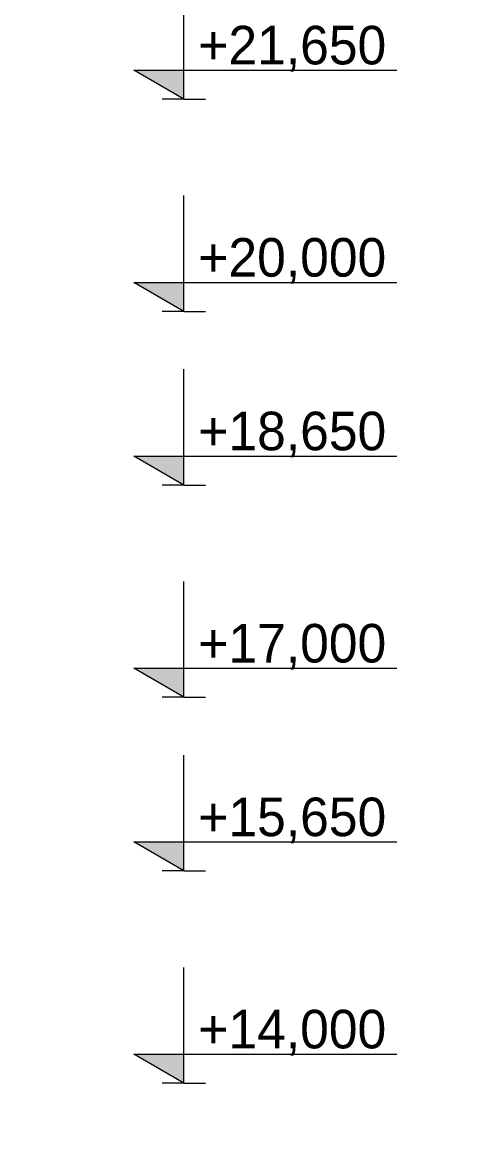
# Model space of a CAD drawing. Extents: x 433743 to 1380979, y -3599 to 36112.
# Drawn here: x 517926 to 521428, y 13591 to 22248 of the extents above; entities that cross this region are included whole.
import ezdxf

# ---------------------------------------------------------------- set-up
doc = ezdxf.new("R2010")
doc.units = 0
doc.header["$MEASUREMENT"] = 0
doc.layers.add('0_Ном_пера__98', color=7, linetype='Continuous', lineweight=13, true_color=0x001f3e)
doc.styles.add('СГЕНЕРИР_СТИЛЬ_1', font='')
doc.styles.add('СГЕНЕРИР_СТИЛЬ_3', font='')
doc.styles.get('СГЕНЕРИР_СТИЛЬ_1').set_extended_font_data('Century Gothic')
doc.styles.get('СГЕНЕРИР_СТИЛЬ_3').set_extended_font_data('Arial Unicode MS Кириллический')
doc.dimstyles.new('СГЕНЕРИР_СТИЛЬ__2', dxfattribs={"dimtxt": 300, "dimasz": 142.5, "dimexe": 0.18, "dimexo": 300, "dimgap": 0.09, "dimtad": 1, "dimdec": 0, "dimzin": 0, "dimdsep": 46, "dimtxsty": 'СГЕНЕРИР_СТИЛЬ_3', "dimblk": 'ARROWHEAD_6', "dimblk1": 'ARROWHEAD_6', "dimblk2": 'ARROWHEAD_6', "dimcen": 0.09, "dimclrd": 256, "dimclre": 256, "dimclrt": 256, "dimadec": 0, "dimazin": 0, "dimtfac": 1, "dimtdec": 4, "dimtmove": 0, "dimatfit": 3, "dimfxl": 0, "dimtolj": 1, "dimtzin": 0, "dimarcsym": 0})

# ---------------------------------------------------------------- blocks, each defined once
blk = doc.blocks.new('Линейный размер_1', base_point=(519181.7, 0))
at = {"layer": '0_Ном_пера__98', "linetype": 'Continuous'}
for points in [[(519181.7, 21650), (518792.4, 21875), (519181.7, 21875)], [(519181.7, 20000), (518792.4, 20225), (519181.7, 20225)], [(519181.7, 18650), (518792.4, 18875), (519181.7, 18875)], [(519181.7, 17000), (518792.4, 17225), (519181.7, 17225)], [(519181.7, 15650), (518792.4, 15875), (519181.7, 15875)], [(519181.7, 14000), (518792.4, 14225), (519181.7, 14225)]]:
    blk.add_hatch(color=256, dxfattribs=at).paths.add_polyline_path(points, flags=0)
for p, q in [((519181.7, 21650), (519181.7, 22550)), ((519181.7, 21650), (518792.4, 21875)), ((518792.4, 21875), (519181.7, 21875)), ((519181.7, 21875), (520838.7, 21875)), ((519181.7, 21650), (519012.9, 21650)), ((519181.7, 21650), (519350.4, 21650)), ((519181.7, 20000), (519181.7, 20900)), ((519181.7, 20000), (518792.4, 20225)), ((518792.4, 20225), (519181.7, 20225)), ((519181.7, 20225), (520838.7, 20225)), ((519181.7, 20000), (519012.9, 20000)), ((519181.7, 20000), (519350.4, 20000)), ((519181.7, 18650), (519181.7, 19550)), ((519181.7, 18650), (518792.4, 18875)), ((518792.4, 18875), (519181.7, 18875)), ((519181.7, 18875), (520838.7, 18875)), ((519181.7, 18650), (519012.9, 18650)), ((519181.7, 18650), (519350.4, 18650)), ((519181.7, 17000), (519181.7, 17900)), ((519181.7, 17000), (518792.4, 17225)), ((518792.4, 17225), (519181.7, 17225)), ((519181.7, 17225), (520838.7, 17225)), ((519181.7, 17000), (519012.9, 17000)), ((519181.7, 17000), (519350.4, 17000)), ((519181.7, 15650), (519181.7, 16550)), ((519181.7, 15650), (518792.4, 15875)), ((518792.4, 15875), (519181.7, 15875)), ((519181.7, 15875), (520838.7, 15875)), ((519181.7, 15650), (519012.9, 15650)), ((519181.7, 15650), (519350.4, 15650)), ((519181.7, 14000), (519181.7, 14900)), ((519181.7, 14000), (518792.4, 14225)), ((518792.4, 14225), (519181.7, 14225)), ((519181.7, 14225), (520838.7, 14225)), ((519181.7, 14000), (519012.9, 14000)), ((519181.7, 14000), (519350.4, 14000))]:
    blk.add_line(p, q, dxfattribs=at)
at = {"layer": '0_Ном_пера__98', "char_height": 300, "attachment_point": 1, "style": 'СГЕНЕРИР_СТИЛЬ_1'}
for s, insert in [('{+21,650}', (519294.2, 22220)), ('{+20,000}', (519294.2, 20570)), ('{+18,650}', (519294.2, 19220)), ('{+17,000}', (519294.2, 17570)), ('{+15,650}', (519294.2, 16220)), ('{+14,000}', (519294.2, 14570))]:
    blk.add_mtext(s, dxfattribs=dict(at, insert=insert))
blk = doc.blocks.new('*D1098', base_point=(133390.9, 0))
at = {"layer": '0_Ном_пера__98', "linetype": 'Continuous'}
for p, q in [((447315.8, 29700), (446875.2, 29700)), ((446940.8, 29775), (447090.8, 29625)), ((447015.8, 27900), (447015.8, 29700)), ((446940.8, 27975), (447090.8, 27825)), ((447315.8, 27900), (446875.2, 27900))]:
    blk.add_line(p, q, dxfattribs=at)
at = {"layer": '0_Ном_пера__98', "insert": (446655.8, 28272), "char_height": 300, "attachment_point": 1, "rotation": 90, "style": 'СГЕНЕРИР_СТИЛЬ_1'}
blk.add_mtext('{1\xa0800}', dxfattribs=at)
blk = doc.blocks.new('ARROWHEAD_6')
at = {"linetype": 'Continuous'}
for p, q in [((0, 0), (-1, 0)), ((-0.5, -0.5), (0.5, 0.5))]:
    blk.add_line(p, q, dxfattribs=at)
blk = doc.blocks.new('*D1099', base_point=(133390.9, 0))
at = {"layer": '0_Ном_пера__98', "linetype": 'Continuous'}
for p, q in [((447015.8, 30890), (447015.8, 31002.5)), ((447090.8, 30815), (446940.8, 30965)), ((447315.8, 30890), (446875.2, 30890)), ((447015.8, 29700), (447015.8, 30890)), ((447315.8, 29700), (446875.2, 29700)), ((446940.8, 29775), (447090.8, 29625))]:
    blk.add_line(p, q, dxfattribs=at)
at = {"layer": '0_Ном_пера__98', "insert": (446655.8, 30965), "char_height": 300, "attachment_point": 1, "rotation": 90, "style": 'СГЕНЕРИР_СТИЛЬ_1'}
blk.add_mtext('{1\xa0190}', dxfattribs=at)

msp = doc.modelspace()

# ---------------------------------------------------------------- block references
at = {"linetype": 'Continuous'}
msp.add_blockref('Линейный размер_1', (519181.7, 0), dxfattribs=at)

# ---------------------------------------------------------------- dimensions: what is measured, and where the dimension line sits
for p1, p2, picture, middle in [((1380567.2, 29700), (1380979.5, 30890), '*D1099', (446805.8, 31479.3)), ((513725.7, 27900), (1380567.2, 29700), '*D1098', (446805.8, 28786.3))]:
    dim = msp.add_linear_dim(base=(447015.8, 0), p1=p1, p2=p2, angle=90, dimstyle='СГЕНЕРИР_СТИЛЬ__2', dxfattribs=at)
    dim.commit()
    dim.dimension.update_dxf_attribs({"geometry": picture, "text_midpoint": middle})

doc.saveas('drawing.dxf')
